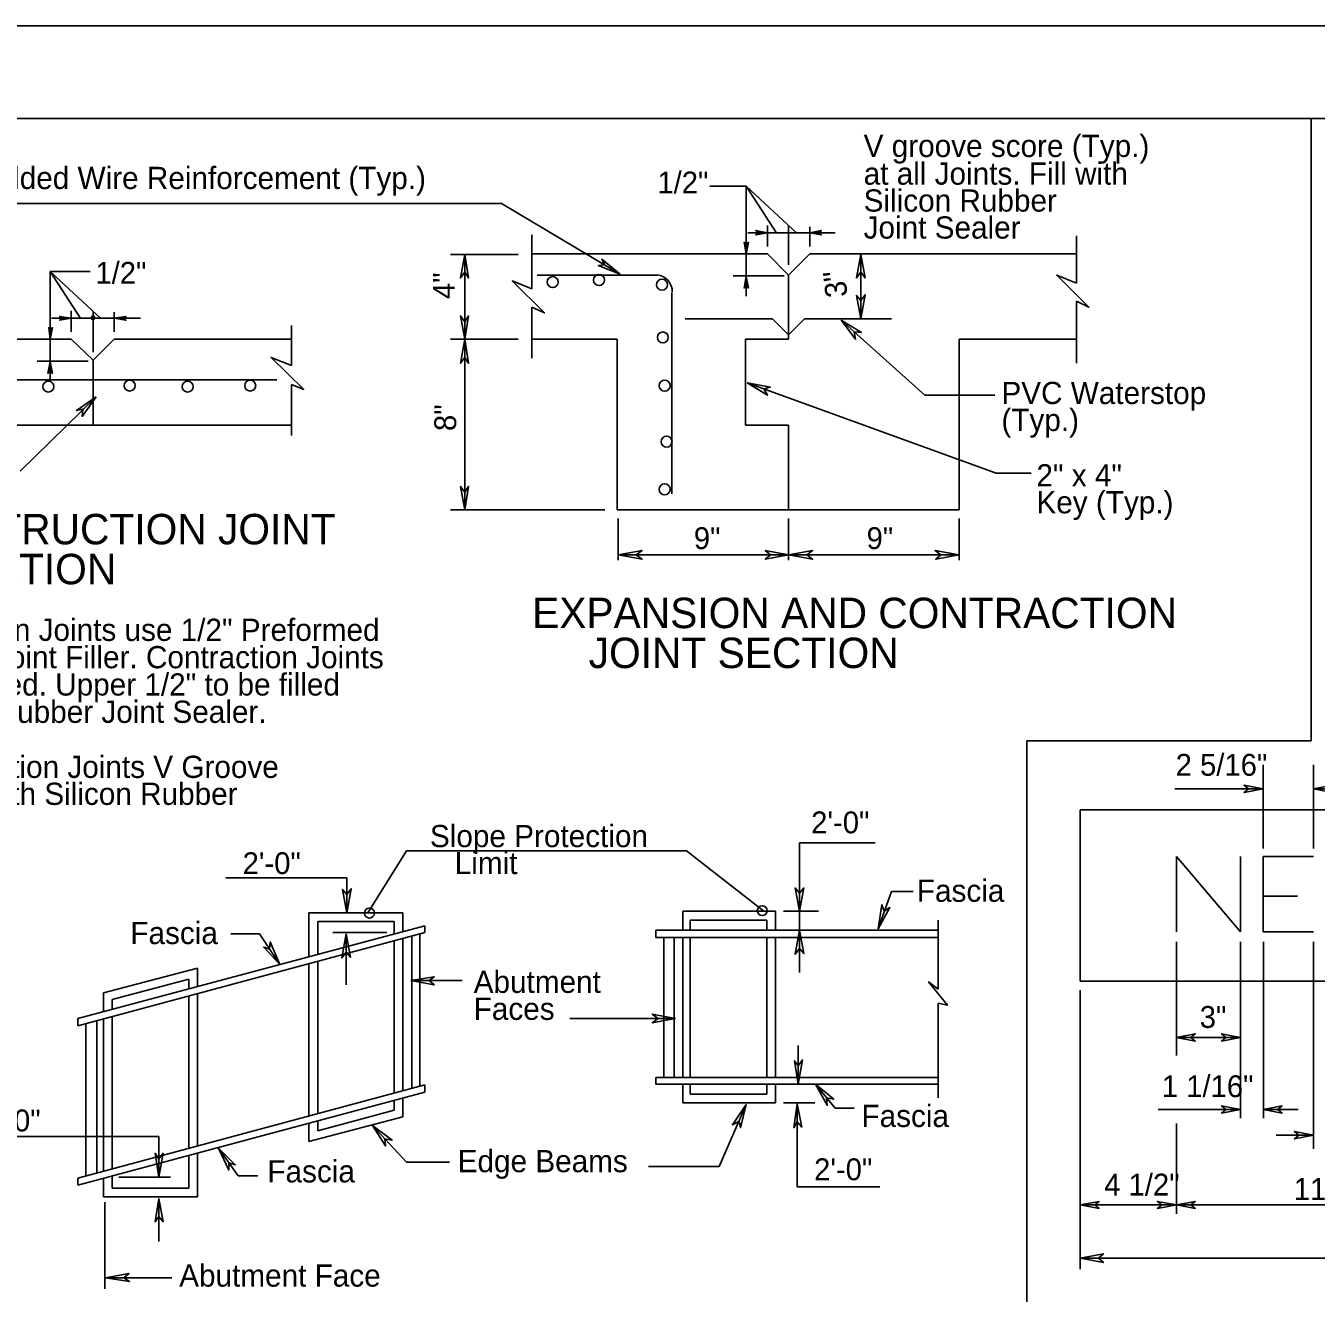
# Model space of a CAD drawing. Extents: x 500003.54 to 500006.49, y 499999.96 to 500001.79.
# Drawn here: x 500004.556 to 500005.136, y 500001.221 to 500001.792 of the extents above; entities that cross this region are included whole.
import ezdxf

# ---------------------------------------------------------------- set-up
doc = ezdxf.new("R2010")
doc.units = 0
for name, color, linetype in [('1', 7, 'Continuous'), ('41', 7, 'Continuous'), ('50', 7, 'Continuous'), ('Default', 7, 'Continuous')]:
    doc.layers.add(name, color=color, linetype=linetype)

msp = doc.modelspace()

# ---------------------------------------------------------------- linework, layer by layer
at = {"layer": '1'}
for p, q in [((500003.5357, 500001.79167), (500006.49403, 500001.79167)), ((500003.70237, 500001.75), (500006.45237, 500001.75)), ((500005.13413, 500001.46982), (500005.13413, 500001.75)), ((500004.87986, 500001.71949), (500004.86346, 500001.71949)), ((500004.90283, 500001.69816), (500004.87986, 500001.71949)), ((500004.89364, 500001.69816), (500004.87986, 500001.71949)), ((500004.87986, 500001.68898), (500004.87986, 500001.71949)), ((500004.76962, 500001.71161), (500004.52848, 500001.71161)), ((500004.8231, 500001.67979), (500004.76962, 500001.71161)), ((500004.88938, 500001.69226), (500004.88938, 500001.70177)), ((500004.89889, 500001.68406), (500004.89889, 500001.70144)), ((500004.9084, 500001.69226), (500004.9084, 500001.70112)), ((500004.7834, 500001.69751), (500004.7834, 500001.67323)), ((500004.88938, 500001.69849), (500004.88052, 500001.69849)), ((500004.9084, 500001.69849), (500004.88938, 500001.69849)), ((500004.91989, 500001.69849), (500004.9084, 500001.69849)), ((500005.02848, 500001.69718), (500005.02848, 500001.67585)), ((500004.77717, 500001.68865), (500004.74666, 500001.68865)), ((500004.75322, 500001.68865), (500004.75322, 500001.65059)), ((500004.7834, 500001.68898), (500004.88938, 500001.68898)), ((500004.87986, 500001.67881), (500004.87986, 500001.68898)), ((500004.89889, 500001.67946), (500004.88938, 500001.68898)), ((500004.89889, 500001.67946), (500004.9084, 500001.68898)), ((500004.9084, 500001.68898), (500005.02848, 500001.68898)), ((500004.93137, 500001.68865), (500004.93137, 500001.65978)), ((500004.58951, 500001.65978), (500004.56654, 500001.6811)), ((500004.56654, 500001.6811), (500004.58459, 500001.6811)), ((500004.58032, 500001.65978), (500004.56654, 500001.6811)), ((500004.56654, 500001.65059), (500004.56654, 500001.6811)), ((500004.7857, 500001.67946), (500004.83983, 500001.67946)), ((500004.89692, 500001.67913), (500004.87396, 500001.67913)), ((500004.87986, 500001.67881), (500004.87986, 500001.66995)), ((500004.89889, 500001.67946), (500004.89889, 500001.65059)), ((500004.8464, 500001.67159), (500004.8464, 500001.58104)), ((500004.7834, 500001.66503), (500004.7834, 500001.64206)), ((500005.02848, 500001.66765), (500005.02848, 500001.63976)), ((500004.57606, 500001.6601), (500004.5672, 500001.6601)), ((500004.57606, 500001.65387), (500004.57606, 500001.66339)), ((500004.59541, 500001.6601), (500004.57606, 500001.6601)), ((500004.5859, 500001.64469), (500004.5859, 500001.66306)), ((500004.59541, 500001.65387), (500004.59541, 500001.66273)), ((500004.60722, 500001.6601), (500004.59541, 500001.6601)), ((500004.8523, 500001.65978), (500004.89167, 500001.65978)), ((500004.89889, 500001.65256), (500004.89167, 500001.65978)), ((500004.89889, 500001.65256), (500004.90611, 500001.65978)), ((500004.90611, 500001.65978), (500004.94515, 500001.65978)), ((500004.92251, 500001.65912), (500004.96024, 500001.62533)), ((500004.67514, 500001.65682), (500004.67514, 500001.63878)), ((500004.49666, 500001.65059), (500004.57606, 500001.65059)), ((500004.56654, 500001.64042), (500004.56654, 500001.65059)), ((500004.5859, 500001.64108), (500004.57606, 500001.65059)), ((500004.5859, 500001.64108), (500004.57606, 500001.65059)), ((500004.5859, 500001.64108), (500004.59541, 500001.65059)), ((500004.5859, 500001.64108), (500004.59541, 500001.65059)), ((500004.59541, 500001.65059), (500004.67514, 500001.65059)), ((500004.77717, 500001.65059), (500004.74666, 500001.65059)), ((500004.75322, 500001.65059), (500004.75322, 500001.57382)), ((500004.7834, 500001.65059), (500004.82179, 500001.65059)), ((500004.82179, 500001.65059), (500004.82179, 500001.61188)), ((500004.87953, 500001.63123), (500004.87953, 500001.65059)), ((500004.87953, 500001.65059), (500004.89889, 500001.65059)), ((500004.97566, 500001.57382), (500004.97566, 500001.65059)), ((500004.97566, 500001.65059), (500005.02848, 500001.65059)), ((500004.5836, 500001.64075), (500004.56064, 500001.64075)), ((500004.56654, 500001.64042), (500004.56654, 500001.63156)), ((500004.5859, 500001.64108), (500004.5859, 500001.61188)), ((500004.50191, 500001.63222), (500004.66857, 500001.63222)), ((500004.67514, 500001.63025), (500004.67514, 500001.60728)), ((500004.87953, 500001.61188), (500004.87953, 500001.63123)), ((500004.88019, 500001.63091), (500004.99239, 500001.59022)), ((500004.58721, 500001.62467), (500004.55309, 500001.59121)), ((500004.96024, 500001.62533), (500004.99174, 500001.62533)), ((500004.49666, 500001.61188), (500004.67514, 500001.61188)), ((500004.82179, 500001.61188), (500004.82179, 500001.57382)), ((500004.89889, 500001.61188), (500004.87953, 500001.61188)), ((500004.89889, 500001.57382), (500004.89889, 500001.61188)), ((500004.99239, 500001.59022), (500005.00814, 500001.59022)), ((500004.81621, 500001.57382), (500004.74666, 500001.57382)), ((500004.82179, 500001.57382), (500004.8605, 500001.57382)), ((500004.8605, 500001.57382), (500004.89889, 500001.57382)), ((500004.89889, 500001.57382), (500004.97566, 500001.57382)), ((500004.82212, 500001.56988), (500004.82212, 500001.55118)), ((500004.89889, 500001.56988), (500004.89889, 500001.55118)), ((500004.97566, 500001.56988), (500004.97566, 500001.55118)), ((500004.89889, 500001.55348), (500004.82212, 500001.55348)), ((500004.97566, 500001.55348), (500004.89889, 500001.55348)), ((500005.00617, 500001.46982), (500005.13413, 500001.46982)), ((500005.11247, 500001.45899), (500005.11247, 500001.42126)), ((500005.13511, 500001.45899), (500005.13511, 500001.42126)), ((500005.11247, 500001.44816), (500005.07277, 500001.44816)), ((500005.13511, 500001.44816), (500005.15119, 500001.44816)), ((500005.60755, 500001.43865), (500005.03012, 500001.43865)), ((500005.03012, 500001.43865), (500005.03012, 500001.36155)), ((500004.90381, 500001.42388), (500004.90381, 500001.39304)), ((500004.90381, 500001.42388), (500004.93793, 500001.42388)), ((500004.72697, 500001.42028), (500004.70959, 500001.39239)), ((500004.85296, 500001.42028), (500004.72697, 500001.42028)), ((500004.88773, 500001.39304), (500004.85296, 500001.42028)), ((500005.07343, 500001.41765), (500005.07343, 500001.38386)), ((500005.07343, 500001.41765), (500005.1023, 500001.38386)), ((500005.1023, 500001.41765), (500005.1023, 500001.38386)), ((500005.11247, 500001.41765), (500005.13511, 500001.41765)), ((500005.11247, 500001.41765), (500005.11247, 500001.38386)), ((500004.70007, 500001.40814), (500004.64561, 500001.40814)), ((500004.70007, 500001.39239), (500004.70007, 500001.40814)), ((500004.93924, 500001.38517), (500004.94515, 500001.4019)), ((500004.94515, 500001.4019), (500004.95499, 500001.4019)), ((500004.72533, 500001.39239), (500004.68301, 500001.39239)), ((500004.68301, 500001.39239), (500004.68301, 500001.3727)), ((500004.72533, 500001.39239), (500004.72533, 500001.38386)), ((500004.85132, 500001.39304), (500004.85132, 500001.38451)), ((500004.85132, 500001.39304), (500004.89298, 500001.39304)), ((500004.89298, 500001.39304), (500004.89298, 500001.38451)), ((500004.89659, 500001.39304), (500004.91234, 500001.39304)), ((500004.90381, 500001.39304), (500004.90381, 500001.38058)), ((500004.57901, 500001.34482), (500004.73518, 500001.38648)), ((500004.7214, 500001.38845), (500004.68695, 500001.38845)), ((500004.68695, 500001.38845), (500004.68695, 500001.37369)), ((500004.7214, 500001.38845), (500004.7214, 500001.38287)), ((500004.73518, 500001.38648), (500004.73518, 500001.38353)), ((500004.8546, 500001.38911), (500004.88905, 500001.38911)), ((500004.8546, 500001.38911), (500004.8546, 500001.38451)), ((500004.88905, 500001.38911), (500004.88905, 500001.38451)), ((500004.96615, 500001.38911), (500004.96615, 500001.35794)), ((500004.57901, 500001.34154), (500004.73518, 500001.38353)), ((500004.6607, 500001.38287), (500004.64791, 500001.38287)), ((500004.66989, 500001.36909), (500004.6607, 500001.38287)), ((500004.71812, 500001.38353), (500004.69384, 500001.38353)), ((500004.69974, 500001.38287), (500004.69974, 500001.35991)), ((500004.72533, 500001.38091), (500004.72533, 500001.31201)), ((500004.72927, 500001.38189), (500004.72927, 500001.31332)), ((500004.73288, 500001.38287), (500004.73288, 500001.3143)), ((500004.83918, 500001.38451), (500004.96615, 500001.38451)), ((500004.83918, 500001.38451), (500004.83918, 500001.38123)), ((500004.83918, 500001.38123), (500004.96615, 500001.38123)), ((500004.84279, 500001.38123), (500004.84279, 500001.31824)), ((500004.84738, 500001.38123), (500004.84738, 500001.31824)), ((500004.85132, 500001.38123), (500004.85132, 500001.31824)), ((500004.8546, 500001.38123), (500004.8546, 500001.31824)), ((500004.88905, 500001.38123), (500004.88905, 500001.31824)), ((500004.89298, 500001.38123), (500004.89298, 500001.31824)), ((500004.90381, 500001.38451), (500004.90381, 500001.36549)), ((500005.11247, 500001.38386), (500005.13511, 500001.38386)), ((500004.7214, 500001.37959), (500004.7214, 500001.31102)), ((500005.0735, 500001.37927), (500005.0735, 500001.32808)), ((500005.10237, 500001.37927), (500005.10237, 500001.29987)), ((500005.11259, 500001.37927), (500005.11259, 500001.29987)), ((500005.13511, 500001.37927), (500005.13511, 500001.28609)), ((500004.68301, 500001.36942), (500004.68301, 500001.30085)), ((500004.68695, 500001.37041), (500004.68695, 500001.30184)), ((500004.59049, 500001.3563), (500004.63281, 500001.36745)), ((500004.63281, 500001.36745), (500004.63281, 500001.35925)), ((500004.59443, 500001.35335), (500004.62888, 500001.36253)), ((500004.62888, 500001.36253), (500004.62888, 500001.35827)), ((500004.72894, 500001.36188), (500004.75191, 500001.36188)), ((500005.03012, 500001.36155), (500005.60755, 500001.36155)), ((500005.03012, 500001.35761), (500005.03012, 500001.29987)), ((500004.59049, 500001.3563), (500004.59049, 500001.34777)), ((500004.59443, 500001.35335), (500004.59443, 500001.34875)), ((500004.62888, 500001.35499), (500004.62888, 500001.28642)), ((500004.63281, 500001.35597), (500004.63281, 500001.2874)), ((500004.96615, 500001.35171), (500004.96615, 500001.30906)), ((500005.03012, 500001.35663), (500005.03012, 500001.23196)), ((500004.59443, 500001.3458), (500004.59443, 500001.2769)), ((500004.57901, 500001.34482), (500004.57901, 500001.34154)), ((500004.58262, 500001.34252), (500004.58262, 500001.27395)), ((500004.58754, 500001.34383), (500004.58754, 500001.27526)), ((500004.59049, 500001.34449), (500004.59049, 500001.27592)), ((500004.84804, 500001.34482), (500004.80046, 500001.34482)), ((500005.07343, 500001.33629), (500005.1023, 500001.33629)), ((500004.90315, 500001.31529), (500004.90315, 500001.33268)), ((500004.83918, 500001.31824), (500004.83918, 500001.31529)), ((500004.83918, 500001.31824), (500004.96615, 500001.31824)), ((500004.57901, 500001.27297), (500004.73518, 500001.31496)), ((500004.57901, 500001.26969), (500004.73518, 500001.31168)), ((500004.73518, 500001.31496), (500004.73518, 500001.31168)), ((500004.83918, 500001.31529), (500004.96615, 500001.31529)), ((500004.85132, 500001.31529), (500004.85132, 500001.30676)), ((500004.8546, 500001.31529), (500004.8546, 500001.3107)), ((500004.8546, 500001.3107), (500004.88905, 500001.3107)), ((500004.88905, 500001.31529), (500004.88905, 500001.3107)), ((500004.89298, 500001.31529), (500004.89298, 500001.30676)), ((500004.91103, 500001.31529), (500004.91989, 500001.30446)), ((500004.7214, 500001.30807), (500004.7214, 500001.30348)), ((500004.72533, 500001.30906), (500004.72533, 500001.30052)), ((500004.85132, 500001.30676), (500004.89298, 500001.30676)), ((500004.87986, 500001.3061), (500004.86772, 500001.27822)), ((500004.89659, 500001.30676), (500004.9107, 500001.30676)), ((500004.90283, 500001.30643), (500004.90283, 500001.26903)), ((500004.68301, 500001.28937), (500004.72533, 500001.30052)), ((500004.68695, 500001.29429), (500004.7214, 500001.30348)), ((500004.91989, 500001.30446), (500004.92842, 500001.30446)), ((500005.06523, 500001.30381), (500005.1023, 500001.30381)), ((500005.11247, 500001.30381), (500005.12822, 500001.30381)), ((500004.68301, 500001.29757), (500004.68301, 500001.28937)), ((500004.68695, 500001.29856), (500004.68695, 500001.29429)), ((500004.71155, 500001.29659), (500004.72697, 500001.28018)), ((500005.0735, 500001.29757), (500005.0735, 500001.25689)), ((500004.61543, 500001.29167), (500004.53045, 500001.29167)), ((500004.61543, 500001.27329), (500004.61543, 500001.29167)), ((500005.11838, 500001.29232), (500005.13511, 500001.29232)), ((500004.62888, 500001.28314), (500004.62888, 500001.26837)), ((500004.63281, 500001.28412), (500004.63281, 500001.26444)), ((500004.64233, 500001.28642), (500004.65119, 500001.27395)), ((500004.72697, 500001.28018), (500004.74633, 500001.28018)), ((500004.8359, 500001.27822), (500004.86772, 500001.27822)), ((500004.57901, 500001.27297), (500004.57901, 500001.26969)), ((500004.59049, 500001.27297), (500004.59049, 500001.26444)), ((500004.59443, 500001.27395), (500004.59443, 500001.26837)), ((500004.59738, 500001.27329), (500004.62067, 500001.27329)), ((500004.65119, 500001.27395), (500004.66004, 500001.27395)), ((500004.59049, 500001.26444), (500004.63281, 500001.26444)), ((500004.59443, 500001.26837), (500004.62888, 500001.26837)), ((500004.90283, 500001.26903), (500004.9399, 500001.26903)), ((500004.59115, 500001.26214), (500004.59115, 500001.2231)), ((500004.61543, 500001.26378), (500004.61543, 500001.24442)), ((500005.03012, 500001.26083), (500005.07343, 500001.26083)), ((500005.07343, 500001.26083), (500005.1794, 500001.26083)), ((500005.03012, 500001.23688), (500005.60755, 500001.23688)), ((500004.59148, 500001.22802), (500004.62133, 500001.22802))]:
    msp.add_line(p, q, dxfattribs=at)
for points in [[(500004.88938, 500001.69849), (500004.88413, 500001.69948), (500004.88544, 500001.69849), (500004.88413, 500001.69751)], [(500004.9084, 500001.69849), (500004.91365, 500001.69948), (500004.91234, 500001.69849), (500004.91365, 500001.69751)], [(500004.87986, 500001.68898), (500004.88085, 500001.69423), (500004.87986, 500001.69291), (500004.87888, 500001.69423)], [(500004.75322, 500001.68865), (500004.75125, 500001.67815), (500004.75322, 500001.68077), (500004.75486, 500001.67815)], [(500004.93137, 500001.68865), (500004.9294, 500001.67815), (500004.93137, 500001.68077), (500004.93334, 500001.67815)], [(500004.8231, 500001.67979), (500004.8149, 500001.68668), (500004.81621, 500001.68406), (500004.81326, 500001.68373)], [(500004.87986, 500001.67881), (500004.87888, 500001.67356), (500004.87986, 500001.67487), (500004.88085, 500001.67356)], [(500004.93137, 500001.65978), (500004.93334, 500001.6706), (500004.93137, 500001.66798), (500004.9294, 500001.67028)], [(500004.57606, 500001.6601), (500004.57081, 500001.66076), (500004.57212, 500001.6601), (500004.57081, 500001.65912)], [(500004.59541, 500001.6601), (500004.60066, 500001.66076), (500004.59935, 500001.6601), (500004.60066, 500001.65912)], [(500004.75322, 500001.65059), (500004.75486, 500001.66109), (500004.75322, 500001.65846), (500004.75125, 500001.66109)], [(500004.92251, 500001.65912), (500004.92907, 500001.65059), (500004.92842, 500001.65387), (500004.9317, 500001.65354)], [(500004.56654, 500001.65059), (500004.56752, 500001.65584), (500004.56654, 500001.65453), (500004.56588, 500001.65584)], [(500004.75322, 500001.65059), (500004.75125, 500001.63976), (500004.75322, 500001.64239), (500004.75486, 500001.63976)], [(500004.56654, 500001.64042), (500004.56556, 500001.63517), (500004.56654, 500001.63648), (500004.56752, 500001.63517)], [(500004.88019, 500001.63091), (500004.88938, 500001.62533), (500004.88773, 500001.62828), (500004.89069, 500001.62894)], [(500004.58721, 500001.62467), (500004.57835, 500001.61844), (500004.5813, 500001.61909), (500004.58098, 500001.61581)], [(500004.75322, 500001.57382), (500004.75486, 500001.58432), (500004.75322, 500001.58169), (500004.75125, 500001.58432)], [(500004.82212, 500001.55348), (500004.83294, 500001.55151), (500004.83032, 500001.55348), (500004.83294, 500001.55545)], [(500004.89889, 500001.55348), (500004.88839, 500001.55545), (500004.89069, 500001.55348), (500004.88839, 500001.55151)], [(500004.89889, 500001.55348), (500004.90972, 500001.55151), (500004.90709, 500001.55348), (500004.90972, 500001.55545)], [(500004.97566, 500001.55348), (500004.96483, 500001.55545), (500004.96746, 500001.55348), (500004.96516, 500001.55151)], [(500004.90381, 500001.39304), (500004.90578, 500001.40354), (500004.90381, 500001.40125), (500004.90184, 500001.40354)], [(500004.70007, 500001.39239), (500004.70204, 500001.40322), (500004.70007, 500001.40059), (500004.6981, 500001.40289)], [(500004.93924, 500001.38517), (500004.94449, 500001.39469), (500004.94187, 500001.39304), (500004.94088, 500001.396)], [(500004.69974, 500001.38287), (500004.69777, 500001.37205), (500004.69974, 500001.37467), (500004.70171, 500001.37238)], [(500004.90381, 500001.38451), (500004.90184, 500001.37369), (500004.90381, 500001.37631), (500004.90578, 500001.37402)], [(500004.66989, 500001.36909), (500004.66562, 500001.37927), (500004.66529, 500001.37598), (500004.66267, 500001.37697)], [(500004.72894, 500001.36188), (500004.73944, 500001.35991), (500004.73714, 500001.36188), (500004.73944, 500001.36352)], [(500004.84804, 500001.34482), (500004.83754, 500001.34678), (500004.84016, 500001.34482), (500004.83754, 500001.34285)], [(500004.90315, 500001.31529), (500004.90512, 500001.32612), (500004.90315, 500001.32349), (500004.90151, 500001.32579)], [(500004.91103, 500001.31529), (500004.91628, 500001.30577), (500004.91595, 500001.30906), (500004.91923, 500001.3084)], [(500004.87986, 500001.3061), (500004.87363, 500001.29692), (500004.87658, 500001.29856), (500004.87724, 500001.2956)], [(500004.90283, 500001.30643), (500004.90119, 500001.2956), (500004.90283, 500001.29823), (500004.9048, 500001.29593)], [(500004.71155, 500001.29659), (500004.71746, 500001.2874), (500004.71713, 500001.29068), (500004.72041, 500001.29003)], [(500004.61543, 500001.27329), (500004.61739, 500001.28412), (500004.61543, 500001.2815), (500004.61378, 500001.28412)], [(500004.64233, 500001.28642), (500004.64692, 500001.27657), (500004.64692, 500001.27986), (500004.64987, 500001.27887)], [(500004.61543, 500001.26378), (500004.61378, 500001.25328), (500004.61543, 500001.25558), (500004.61739, 500001.25328)], [(500004.59148, 500001.22802), (500004.6023, 500001.22638), (500004.59968, 500001.22802), (500004.60197, 500001.22999)]]:
    msp.add_lwpolyline(points, close=True, dxfattribs=at)
for points in [[(500004.7834, 500001.67323), (500004.77455, 500001.67684), (500004.78898, 500001.6624), (500004.7834, 500001.66503)], [(500005.02848, 500001.67585), (500005.01962, 500001.67946), (500005.03406, 500001.66503), (500005.02848, 500001.66765)], [(500004.67514, 500001.63878), (500004.66595, 500001.64239), (500004.68071, 500001.62795), (500004.67514, 500001.63025)], [(500005.11247, 500001.39993), (500005.12789, 500001.39993)], [(500004.96615, 500001.35794), (500004.96188, 500001.36122), (500004.97041, 500001.35072), (500004.96615, 500001.35171)]]:
    msp.add_lwpolyline(points, dxfattribs=at)
for centre, radius in [((500004.79272, 500001.6763), 0.00247), ((500004.81355, 500001.67722), 0.00247), ((500004.84192, 500001.67513), 0.00247), ((500004.58579, 500001.6602), 0.000807), ((500004.8423, 500001.65139), 0.00247), ((500004.56569, 500001.62925), 0.00247), ((500004.60231, 500001.6297), 0.00247), ((500004.62841, 500001.62925), 0.00247), ((500004.65657, 500001.6297), 0.00247), ((500004.84314, 500001.62966), 0.00247), ((500004.84398, 500001.60447), 0.00247), ((500004.8431, 500001.58302), 0.00247), ((500004.71024, 500001.39224), 0.00223), ((500004.88704, 500001.39332), 0.00223)]:
    msp.add_circle(centre, radius, dxfattribs=at)
msp.add_arc((500004.83886, 500001.6719), 0.0077, 0, 82.30719, dxfattribs=at)
at = {"layer": '41'}
msp.add_lwpolyline([(500003.5357, 500001.79167), (500006.49403, 500001.79167), (500006.49403, 499999.95833), (500003.5357, 499999.95833)], close=True, dxfattribs=at)
at = {"layer": '50'}
for points in [[(500005.11247, 500001.44816), (500005.10394, 500001.44652), (500005.10591, 500001.44816), (500005.10394, 500001.4498)], [(500005.13511, 500001.44816), (500005.14364, 500001.44652), (500005.14167, 500001.44816), (500005.14364, 500001.4498)], [(500005.07343, 500001.33629), (500005.08196, 500001.33465), (500005.07999, 500001.33629), (500005.08196, 500001.33793)], [(500005.1023, 500001.33629), (500005.09377, 500001.33465), (500005.09574, 500001.33629), (500005.09377, 500001.33793)], [(500005.1023, 500001.30381), (500005.09377, 500001.30217), (500005.09574, 500001.30381), (500005.09377, 500001.30545)], [(500005.11247, 500001.30381), (500005.121, 500001.30217), (500005.11903, 500001.30381), (500005.121, 500001.30545)], [(500005.13511, 500001.29232), (500005.12658, 500001.29068), (500005.12855, 500001.29232), (500005.12658, 500001.29396)], [(500005.03012, 500001.26083), (500005.03865, 500001.25919), (500005.03669, 500001.26083), (500005.03865, 500001.26247)], [(500005.07343, 500001.26083), (500005.0649, 500001.25919), (500005.06687, 500001.26083), (500005.0649, 500001.26247)], [(500005.07343, 500001.26083), (500005.08196, 500001.25919), (500005.07999, 500001.26083), (500005.08196, 500001.26247)], [(500005.03012, 500001.23688), (500005.04062, 500001.23491), (500005.03833, 500001.23688), (500005.04062, 500001.23885)]]:
    msp.add_lwpolyline(points, close=True, dxfattribs=at)
at = {"layer": 'Default'}
msp.add_line((500005.00617, 500001.13648), (500005.00617, 500001.46982), dxfattribs=at)

# ---------------------------------------------------------------- texts
at = {"layer": '1'}
for s, height, p in [('V groove score (Typ.) ', 0.010002, (500004.93268, 500001.73261)), ('Welded Wire Reinforcement (Typ.)', 0.010002, (500004.5298, 500001.71818)), ('at all Joints. Fill with ', 0.010002, (500004.93268, 500001.72014)), ('1/2"', 0.009843, (500004.83983, 500001.71621)), ('Silicon Rubber ', 0.010002, (500004.93268, 500001.70801)), ('Joint Sealer', 0.010002, (500004.93268, 500001.69587)), ('1/2"', 0.009843, (500004.58688, 500001.67552)), ('PVC Waterstop ', 0.010002, (500004.99469, 500001.62139)), ('(Typ.)', 0.010002, (500004.99469, 500001.60925)), ('2" x 4"', 0.010002, (500005.01044, 500001.58432)), ('Key (Typ.)', 0.010002, (500005.01044, 500001.57218)), ('CONSTRUCTION JOINT', 0.0137067, (500004.48935, 500001.55824)), ('9"', 0.009843, (500004.85624, 500001.5561)), ('9"', 0.009843, (500004.93399, 500001.5561)), ('     SECTION', 0.0137067, (500004.48935, 500001.54026)), ('EXPANSION AND CONTRACTION', 0.0137067, (500004.78346, 500001.52051)), ('For Expansion Joints use 1/2" Preformed', 0.010002, (500004.4714, 500001.51476)), ('     JOINT SECTION', 0.0137067, (500004.78346, 500001.50253)), ('Bituminous Joint Filler. Contraction Joints', 0.010002, (500004.4714, 500001.50246)), ('Paraffin coated. Upper 1/2" to be filled ', 0.010002, (500004.4714, 500001.49016)), ('with Silicon Rubber Joint Sealer.', 0.010002, (500004.4714, 500001.47786)), ('For Construction Joints V Groove', 0.010002, (500004.47172, 500001.45308)), ('to be filled with Silicon Rubber', 0.010002, (500004.47172, 500001.44094)), ('2\'-0"', 0.009843, (500004.90906, 500001.42815)), ('Slope Protection', 0.010002, (500004.73747, 500001.42192)), ('2\'-0"', 0.009843, (500004.65315, 500001.40978)), ('   Limit', 0.010002, (500004.73747, 500001.40978)), ('Fascia', 0.010002, (500004.95663, 500001.39731)), ('Fascia', 0.010002, (500004.60263, 500001.37828)), ('Abutment', 0.010002, (500004.75716, 500001.3563)), ('Faces', 0.010002, (500004.75716, 500001.34416)), ('Fascia', 0.010002, (500004.9317, 500001.29593)), ('2\'-0"', 0.009843, (500004.53603, 500001.29396)), ('Fascia', 0.010002, (500004.66431, 500001.271)), ('Edge Beams', 0.010002, (500004.74994, 500001.27559)), ('2\'-0"', 0.009843, (500004.91037, 500001.27198)), ('Abutment Face', 0.010002, (500004.62461, 500001.22408))]:
    msp.add_text(s, height=height, dxfattribs=at).set_placement(p)
for s, rotation, p in [('4"', 90, (500004.74863, 500001.66864)), ('3"', 96.49935, (500004.92546, 500001.66995)), ('8"', 90, (500004.74928, 500001.60925))]:
    msp.add_text(s, height=0.009843, rotation=rotation, dxfattribs=at).set_placement(p)
at = {"layer": '50'}
for s, p in [('2 5/16"', (500005.0731, 500001.45407)), ('3"', (500005.08393, 500001.34055)), ('1 1/16"', (500005.06687, 500001.30938)), ('4 1/2"', (500005.04095, 500001.26509)), ('11"', (500005.12625, 500001.26312))]:
    msp.add_text(s, height=0.009843, dxfattribs=at).set_placement(p)

doc.saveas('drawing.dxf')
